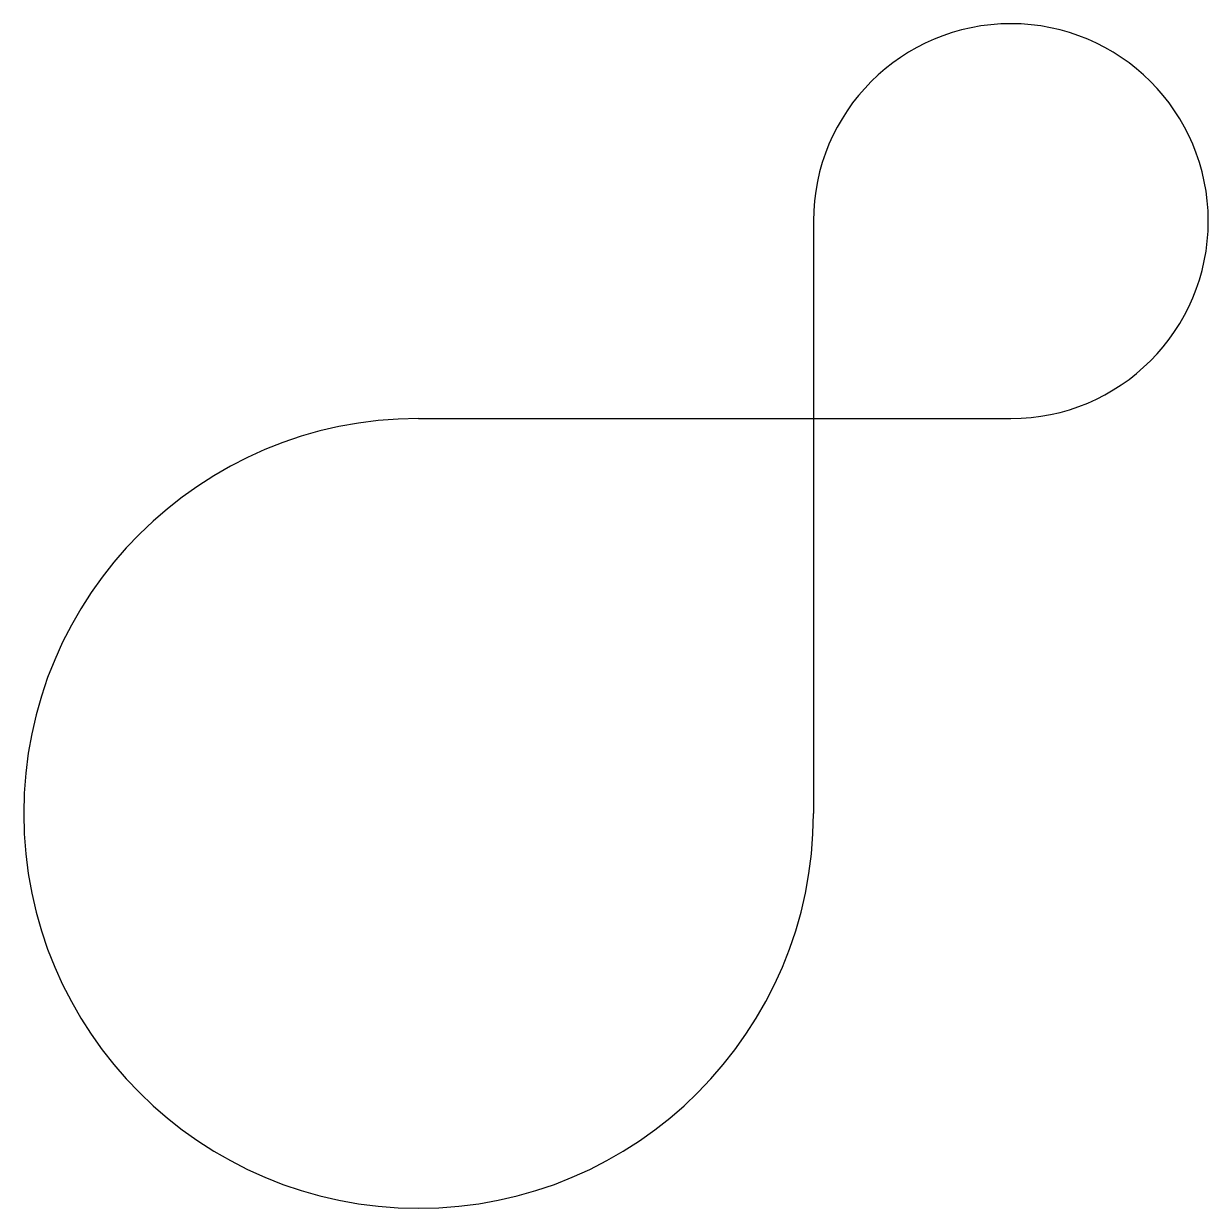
# Model space of a CAD drawing. Extents: x -125 to 250, y -250 to 125.
import ezdxf

# ---------------------------------------------------------------- set-up
doc = ezdxf.new("R2010")
doc.units = 0
doc.layers.get('0').update_dxf_attribs({"linetype": 'CONTINUOUS'})

msp = doc.modelspace()

# ---------------------------------------------------------------- linework, layer by layer
for p, q in [((125, 62.5), (125, -125)), ((0, 0), (187.5, 0))]:
    msp.add_line(p, q)
for centre, radius, start, end in [((187.5, 62.5), 62.5, 270, 180), ((0, -125), 125, 90, 0)]:
    msp.add_arc(centre, radius, start, end)

doc.saveas('drawing.dxf')
